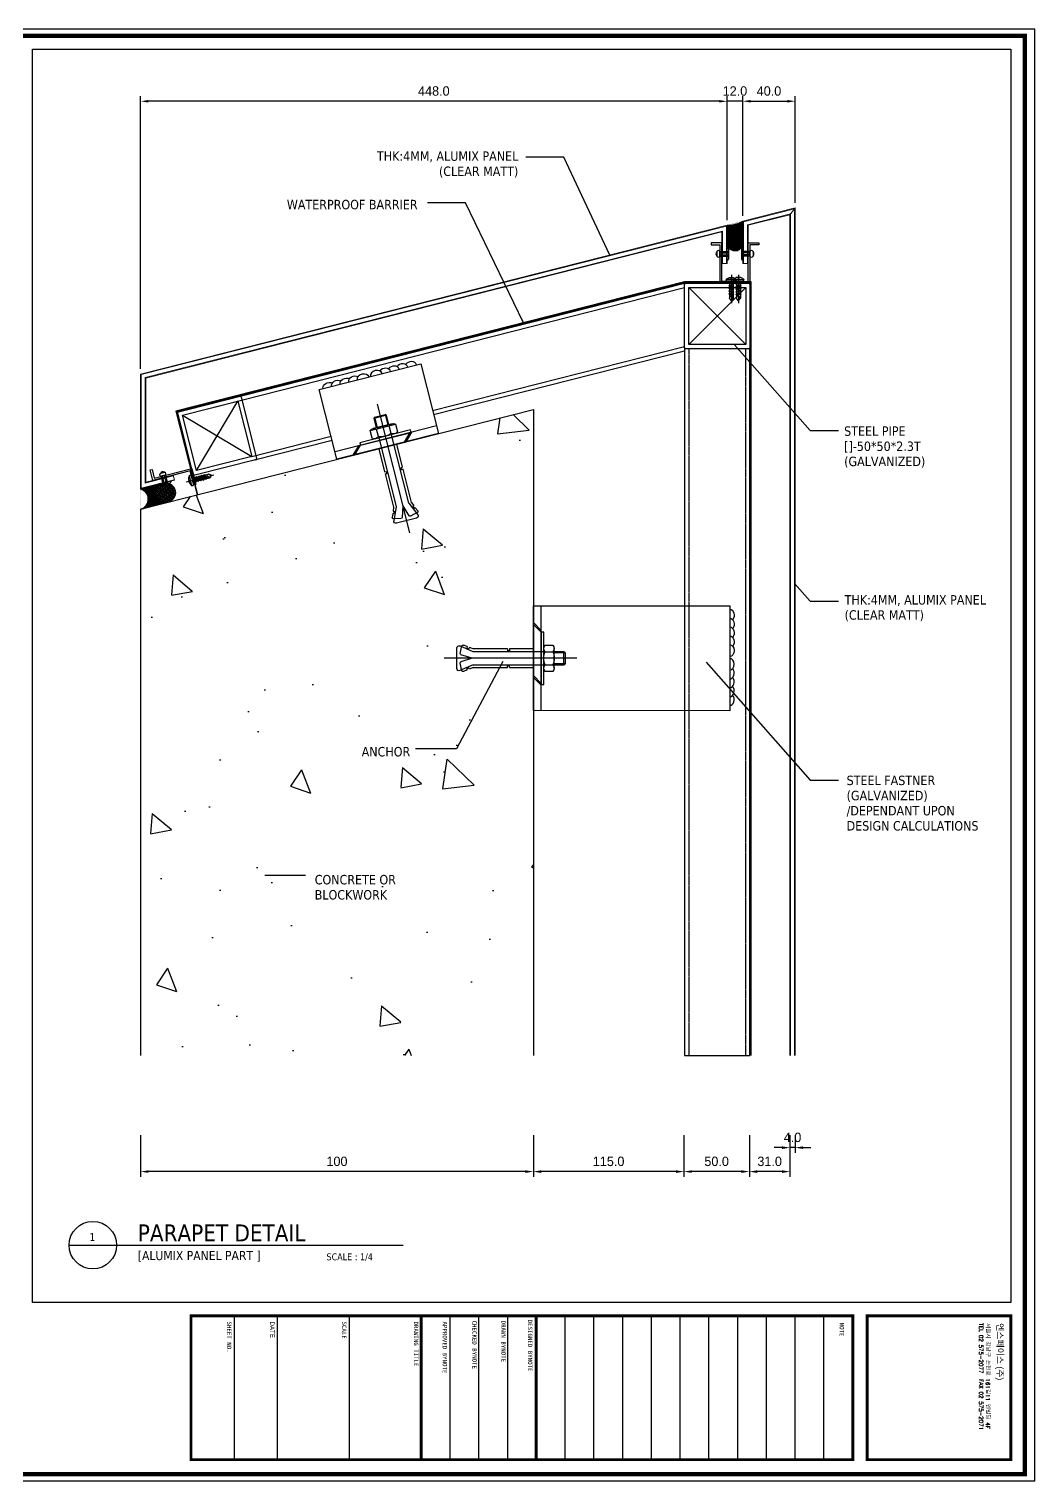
# Model space of a CAD drawing. Header units: millimetres. Extents: x 7297 to 60227, y -7497 to 19324.
# Drawn here: x 15180 to 15949, y 10076 to 11184 of the extents above; entities that cross this region are included whole.
import ezdxf

# ---------------------------------------------------------------- set-up
doc = ezdxf.new("R2010")
doc.units = ezdxf.units.MM
doc.linetypes.add('HIDDEN', pattern=[0.375, 0.25, -0.125])
for name, color, linetype in [('NS_AL_MOLD', 7, 'Continuous'), ('NS_BRACKET_NUTS', 1, 'Continuous'), ('NS_CAULKING', 8, 'Continuous'), ('NS_COL_CYAN', 4, 'Continuous'), ('NS_COL_RED', 1, 'Continuous'), ('NS_COL_WHITE', 7, 'Continuous'), ('NS_CON', 8, 'Continuous'), ('NS_CON_LINE', 2, 'Continuous'), ('NS_DIM', 1, 'Continuous'), ('NS_FORM', 7, 'Continuous'), ('NS_FRAME', 253, 'Continuous'), ('NS_PIPE_FRAME', 2, 'Continuous'), ('NS_RIVET_SCREW', 1, 'Continuous'), ('NS_TEXT', 2, 'Continuous'), ('NS_WATERPROOF', 150, 'Continuous')]:
    doc.layers.add(name, color=color, linetype=linetype)
doc.layers.add('NS_AL_PANEL', color=32, linetype='Continuous', lineweight=9)
doc.styles.add('Expo M', font='Expo M.ttf')
doc.styles.add('HGTXT', font='romans.shx', dxfattribs={"bigfont": 'whgtxt.shx'})
doc.dimstyles.new('DS2', dxfattribs={"dimscale": 2, "dimtxt": 1.8, "dimasz": 1.5, "dimexe": 1, "dimexo": 1, "dimgap": 0.5, "dimtad": 1, "dimtoh": 1, "dimdec": 1, "dimzin": 1, "dimdsep": 46, "dimtxsty": 'Expo M', "dimcen": 2, "dimadec": 1, "dimazin": 0, "dimtfac": 1, "dimtdec": 4, "dimtix": 1, "dimtmove": 1, "dimatfit": 3, "dimfxl": 1, "dimtolj": 1, "dimtzin": 1, "dimarcsym": 0})
doc.dimstyles.new('N-SPACE', dxfattribs={"dimscale": 4, "dimtxt": 1.8, "dimasz": 1.5, "dimexe": 1, "dimexo": 1, "dimgap": 1, "dimtad": 1, "dimtoh": 1, "dimdec": 1, "dimzin": 1, "dimdsep": 46, "dimtxsty": 'Expo M', "dimcen": 2, "dimclrd": 1, "dimclre": 1, "dimclrt": 2, "dimadec": 1, "dimazin": 0, "dimtfac": 1, "dimtdec": 1, "dimtix": 1, "dimtmove": 1, "dimatfit": 3, "dimfxl": 1, "dimtolj": 1, "dimtzin": 1, "dimarcsym": 0})

# ---------------------------------------------------------------- blocks, each defined once
blk = doc.blocks.new('AL-TEMPLATE')
at = {"color": 8}
for p, q in [((2716.82, 1392.97), (2800.02, 1392.97)), ((2716.82, 1376.33), (2800.02, 1376.33)), ((2716.82, 1359.69), (2800.02, 1359.69)), ((2716.82, 1343.05), (2800.02, 1343.05)), ((2716.82, 1326.41), (2800.02, 1326.41)), ((2716.82, 1309.77), (2800.02, 1309.77)), ((2716.82, 1293.13), (2800.02, 1293.13)), ((2716.82, 1276.49), (2800.02, 1276.49)), ((2716.82, 1259.85), (2800.02, 1259.85)), ((2716.82, 1243.21), (2800.02, 1243.21)), ((2716.82, 1209.93), (2800.02, 1209.93)), ((2716.82, 1193.29), (2800.02, 1193.29)), ((2716.82, 1176.65), (2800.02, 1176.65)), ((2716.82, 1118.41), (2800.02, 1118.41)), ((2716.82, 1076.81), (2800.02, 1076.81)), ((2716.82, 1051.85), (2800.02, 1051.85))]:
    blk.add_line(p, q, dxfattribs=at)
at = {"color": 7, "ltscale": 2}
blk.add_lwpolyline([(1972.34, 1515.25), (1972.34, 921.25), (2812.34, 921.25), (2812.34, 1515.25)], close=True, dxfattribs=at)
at = {"color": 8}
for points, const_width in [([(1976.34, 1509.45), (2808.34, 1509.45), (2808.34, 927.05), (1976.34, 927.05)], 2.5), ([(2716.82, 1501.32), (2800.02, 1501.32), (2800.02, 1418.12), (2716.82, 1418.12)], 1.66), ([(2716.82, 1409.8), (2800.02, 1409.8), (2800.02, 1026.89), (2716.82, 1026.89)], 1.66)]:
    blk.add_lwpolyline(points, close=True, dxfattribs=dict(at, const_width=const_width))
at = {"color": 9}
blk.add_lwpolyline([(1984.07, 1501.32), (2709.08, 1501.32), (2709.08, 935.18), (1984.07, 935.18)], close=True, dxfattribs=at)
at = {"color": 8, "const_width": 1.66}
for points in [[(2716.82, 1226.57), (2800.02, 1226.57)], [(2716.82, 1160.01), (2800.02, 1160.01)]]:
    blk.add_lwpolyline(points, dxfattribs=at)
at = {"color": 146, "true_color": 0x105689, "insert": (2721.06, 1496.93), "char_height": 3.6698, "attachment_point": 1, "style": 'HGTXT'}
blk.add_mtext('{\\fExpo M|b0|i0|c129|p18;엔스페이스 (주)}', dxfattribs=at)
at = {"insert": (2720.94, 1489.17), "char_height": 2.3487, "attachment_point": 1, "style": 'HGTXT'}
blk.add_mtext('서울시 강남구 논현로 161길11 엔빌딩 4F\\PTEL 02 575-2077  FAX 02 575-2071', dxfattribs=at)
at = {"color": 8, "attachment_point": 1}
for s, insert, char_height, width in [('NOTE', (2720.76, 1404.73), 2.556, 438.9676), ('DESIGNED BYNOTE', (2719.01, 1224.39), 2.5559, 438.9676), ('DRAWN BYNOTE', (2719.56, 1209.04), 2.5559, 438.9676), ('CHECKED BYNOTE', (2719.56, 1192.25), 2.5559, 438.9676), ('APPROVED BYNOTE', (2720.1, 1175.04), 2.5559, 438.9676), ('DRAWING TITLE', (2720.1, 1158.4), 2.5559, 438.9675), ('SCALE', (2720.1, 1116.8), 2.556, 438.9675), ('{\\fﾱﾼﾸﾲ|b0|i0|c129|p49;DATE}', (2720.1, 1075.2), 2.5559, 438.9675), ('SHEET NO.', (2720.1, 1050.24), 2.556, 438.9675)]:
    blk.add_mtext(s, dxfattribs=dict(at, insert=insert, char_height=char_height, width=width))
blk = doc.blocks.new('피스')
for p, q in [((-4, 1.5), (-4, 1)), ((-4, 1.5), (4, 1.5)), ((-3, 0), (3, 0)), ((-0.5, 3), (-0.4, 2.3)), ((-0.4, 2.3), (0.4, 2.3)), ((0, 5), (0, -16.8)), ((0.5, 3), (0.4, 2.3)), ((4, 1.5), (4, 1)), ((2, -1.5), (-2, -2)), ((-1.5, -1.5), (-2, -2)), ((-2, -2), (-1.5, -2.5)), ((-1.5, -3.5), (-2, -4)), ((2, -3.5), (-2, -4)), ((-2, -4), (-1.5, -4.5)), ((-1.5, -5.5), (-2, -6)), ((2, -5.5), (-2, -6)), ((-2, -6), (-1.5, -6.5)), ((-1.5, -7.5), (-2, -8)), ((2, -7.5), (-2, -8)), ((-2, -8), (-1.5, -8.5)), ((-1.5, -9.5), (-2, -10)), ((2, -9.5), (-2, -10)), ((-2, -10), (-1.5, -10.5)), ((-1.5, -0.5), (-1.5, -1.5)), ((1.5, -1), (-1.5, -1.5)), ((1.5, -2), (-1.5, -2.5)), ((-1.5, -2.5), (-1.5, -3.5)), ((1.5, -3), (-1.5, -3.5)), ((1.5, -4), (-1.5, -4.5)), ((-1.5, -4.5), (-1.5, -5.5)), ((1.5, -5), (-1.5, -5.5)), ((1.5, -6), (-1.5, -6.5)), ((-1.5, -6.5), (-1.5, -7.5)), ((1.5, -7), (-1.5, -7.5)), ((1.5, -8), (-1.5, -8.5)), ((-1.5, -8.5), (-1.5, -9.5)), ((1.5, -9), (-1.5, -9.5)), ((1.5, -10), (-1.5, -10.5)), ((-1.5, -10.5), (-1.5, -13.5)), ((1.5, -0.5), (1.5, -1)), ((1.5, -1), (2, -1.5)), ((2, -1.5), (1.5, -2)), ((1.5, -2), (1.5, -3)), ((1.5, -3), (2, -3.5)), ((2, -3.5), (1.5, -4)), ((1.5, -4), (1.5, -5)), ((1.5, -5), (2, -5.5)), ((2, -5.5), (1.5, -6)), ((1.5, -6), (1.5, -7)), ((1.5, -7), (2, -7.5)), ((2, -7.5), (1.5, -8)), ((1.5, -8), (1.5, -9)), ((1.5, -9), (2, -9.5)), ((2, -9.5), (1.5, -10)), ((1.5, -10), (1.5, -13)), ((0, -15), (-1.5, -13.5)), ((-1.3, -13.5), (-1.3, -12)), ((0, -15), (-1.3, -13.5)), ((0, -15), (1.5, -13)), ((1.5, -13), (0.6, -11.5))]:
    blk.add_line(p, q)
for centre, radius, start, end in [((0, -3.1), 6.08, 94.7146, 131.1121), ((-3, 1), 1, 180, 270), ((-2, -0.5), 0.5, 0, 90), ((0, -3.1), 6.08, 48.8879, 85.2854), ((2, -0.5), 0.5, 90, 180), ((3, 1), 1, 270, 0), ((-0.3, -12), 1, 30.0863, 180)]:
    blk.add_arc(centre, radius, start, end)
blk = doc.blocks.new('N-SCREW')
blk.add_blockref('피스', (17.3, -1))
blk = doc.blocks.new('*U98')
for p, q in [((1, 50), (0, 50)), ((0, 49), (0, 50)), ((0, 49), (0, 1)), ((49, 50), (1, 50)), ((3.2, 3.2), (46.8, 46.8)), ((46.8, 3.2), (3.2, 46.8)), ((49, 50), (50, 50)), ((50, 49), (50, 50)), ((50, 1), (50, 49)), ((0, 1), (0, 0)), ((1, 0), (0, 0)), ((50, 1), (50, 0)), ((1, 0), (49, 0)), ((49, 0), (50, 0))]:
    blk.add_line(p, q)
blk.add_lwpolyline([(3.2, 46.8), (3.2, 3.2), (46.8, 3.2), (46.8, 46.8)], close=True)
for centre, start, end in [((1, 49), 90, 180), ((49, 49), 0, 90), ((1, 1), 180, 270), ((49, 1), 270, 0)]:
    blk.add_arc(centre, 1, start, end)
blk = doc.blocks.new('*U230')
blk.add_lwpolyline([(0, 0), (50, 0), (50, 539.8), (0, 539.8)], close=True)
at = {"linetype": 'HIDDEN'}
blk.add_lwpolyline([(3.2, 0), (46.8, 0), (46.8, 539.8), (3.2, 539.8)], close=True, dxfattribs=at)
blk = doc.blocks.new('set anchor')
for p, q in [((0, -27.2), (0, 74.1)), ((-8.9, 56.5), (-10.1, 59.4)), ((-3.7, 61.8), (-9.5, 60.5)), ((-5, 52), (-9.4, 62.2)), ((-8.9, 56.5), (-8, 56.8)), ((-7.3, 55.2), (-8, 56.8)), ((7.9, 64.5), (-7.9, 64.5)), ((0, 52.8), (-2.7, 61.3)), ((0, 52.8), (2.7, 61.3)), ((9.5, 60.5), (3.7, 61.8)), ((5, 52), (9.4, 62.2)), ((7.3, 55.2), (8, 56.8)), ((8.9, 56.5), (8, 56.8)), ((8.9, 56.5), (10.1, 59.4)), ((-8.2, 54.8), (-7.3, 55.2)), ((-7.1, 52), (-8.2, 54.8)), ((-7.1, 25.8), (-7.1, 52)), ((-5, -2), (-5, 52)), ((5, 52), (5, -2)), ((7.1, 52), (8.2, 54.8)), ((7.1, 52), (7.1, 25.8)), ((8.2, 54.8), (7.3, 55.2)), ((-7.1, 25.8), (-5.8, 25.8)), ((-7.1, 6), (-7.1, 24.2)), ((-7.1, 24.2), (-5.8, 24.2)), ((-5.8, 24.2), (-5.8, 25.8)), ((7.1, 25.8), (5.8, 25.8)), ((5.8, 24.2), (5.8, 25.8)), ((7.1, 24.2), (5.8, 24.2)), ((7.1, 24.2), (7.1, 6)), ((-20, 0), (20, 0)), ((-20, -2), (-20, 0)), ((20, 0), (20, -2)), ((20, -2), (-20, -2)), ((7.5, -2), (-7.5, -2)), ((7.5, -2), (-7.5, -2)), ((7.5, -10), (-7.5, -10)), ((-5, -3), (-5, -9)), ((-5, -17.4), (-5, -10)), ((-4.2, -18.2), (-4.2, -10)), ((4.2, -18.2), (4.2, -10)), ((5, -3), (5, -9)), ((5, -10), (5, -17.4)), ((5, -17.4), (-5, -17.4)), ((-4.2, -18.2), (-5, -17.4)), ((-4.2, -18.2), (4.2, -18.2)), ((5, -17.4), (4.2, -18.2))]:
    blk.add_line(p, q)
blk.add_lwpolyline([(5, -3, 0.202073), (-5, -3, 0.404145), (-10, -3), (-10, -9, 0.404145), (-5, -9, 0.202073), (5, -9, 0.404145), (10, -9), (10, -3, 0.404145)], format="xyb", close=True)
for centre, radius, start, end in [((-9.3, 59.7), 0.833, 102.5288, 201.8014), ((-7.9, 62.8), 1.67, 90, 203.4287), ((-3.5, 61), 0.833, 17.6501, 102.5288), ((3.5, 61), 0.833, 77.4712, 162.3499), ((7.9, 62.8), 1.67, 336.5713, 90), ((9.3, 59.7), 0.833, 338.1986, 77.4712)]:
    blk.add_arc(centre, radius, start, end)
blk = doc.blocks.new('*D318')
at = {"layer": 'NS_DIM', "color": 1, "lineweight": -2, "transparency": 16777216}
for p, q in [((15265.5, 10339.8), (15265.5, 10307.9)), ((15565.5, 10339.8), (15565.5, 10307.9)), ((15559.5, 10311.9), (15271.5, 10311.9))]:
    blk.add_line(p, q, dxfattribs=at)
at = {"layer": 'NS_DIM', "color": 1, "transparency": 16777216}
for points in [[(15271.5, 10312.9), (15271.5, 10310.9), (15265.5, 10311.9)], [(15559.5, 10312.9), (15559.5, 10310.9), (15565.5, 10311.9)]]:
    blk.add_solid(points, dxfattribs=at)
at = {"layer": 'NS_DIM', "color": 2, "transparency": 16777216, "insert": (15415.5, 10319.7), "char_height": 7.2, "attachment_point": 5, "style": 'Expo M'}
blk.add_mtext('\\A1;100', dxfattribs=at)
blk = doc.blocks.new('*D317')
at = {"layer": 'NS_DIM', "color": 1, "lineweight": -2, "transparency": 16777216}
for p, q in [((15680.5, 10339.8), (15680.5, 10307.9)), ((15730.5, 10339.8), (15730.5, 10307.9)), ((15724.5, 10311.9), (15686.5, 10311.9))]:
    blk.add_line(p, q, dxfattribs=at)
at = {"layer": 'NS_DIM', "color": 1, "transparency": 16777216}
for points in [[(15686.5, 10312.9), (15686.5, 10310.9), (15680.5, 10311.9)], [(15724.5, 10312.9), (15724.5, 10310.9), (15730.5, 10311.9)]]:
    blk.add_solid(points, dxfattribs=at)
at = {"layer": 'NS_DIM', "color": 2, "transparency": 16777216, "insert": (15705.5, 10319.7), "char_height": 7.2, "attachment_point": 5, "style": 'Expo M'}
blk.add_mtext('\\A1;50.0', dxfattribs=at)
blk = doc.blocks.new('*D316')
at = {"layer": 'NS_DIM', "color": 1, "lineweight": -2, "transparency": 16777216}
for p, q in [((15730.5, 10339.8), (15730.5, 10307.9)), ((15761.5, 10339.8), (15761.5, 10307.9)), ((15755.5, 10311.9), (15736.5, 10311.9))]:
    blk.add_line(p, q, dxfattribs=at)
at = {"layer": 'NS_DIM', "color": 1, "transparency": 16777216}
for points in [[(15736.5, 10312.9), (15736.5, 10310.9), (15730.5, 10311.9)], [(15755.5, 10312.9), (15755.5, 10310.9), (15761.5, 10311.9)]]:
    blk.add_solid(points, dxfattribs=at)
at = {"layer": 'NS_DIM', "color": 2, "transparency": 16777216, "insert": (15746, 10319.7), "char_height": 7.2, "attachment_point": 5, "style": 'Expo M'}
blk.add_mtext('\\A1;31.0', dxfattribs=at)
blk = doc.blocks.new('*D315')
at = {"layer": 'NS_DIM', "color": 1, "lineweight": -2, "transparency": 16777216}
for p, q in [((15761.5, 10339.8), (15761.5, 10326.2)), ((15765.5, 10339.8), (15765.5, 10326.2)), ((15755.5, 10330.2), (15749.5, 10330.2)), ((15765.5, 10330.2), (15761.5, 10330.2)), ((15771.5, 10330.2), (15777.5, 10330.2))]:
    blk.add_line(p, q, dxfattribs=at)
at = {"layer": 'NS_DIM', "color": 1, "transparency": 16777216}
for points in [[(15755.5, 10331.2), (15755.5, 10329.2), (15761.5, 10330.2)], [(15771.5, 10331.2), (15771.5, 10329.2), (15765.5, 10330.2)]]:
    blk.add_solid(points, dxfattribs=at)
at = {"layer": 'NS_DIM', "color": 2, "transparency": 16777216, "insert": (15763.5, 10338), "char_height": 7.2, "attachment_point": 5, "style": 'Expo M'}
blk.add_mtext('\\A1;4.0', dxfattribs=at)
blk = doc.blocks.new('*D314')
at = {"layer": 'NS_DIM', "color": 1, "lineweight": -2, "transparency": 16777216}
for p, q in [((15565.5, 10339.8), (15565.5, 10307.9)), ((15680.5, 10339.8), (15680.5, 10307.9)), ((15674.5, 10311.9), (15571.5, 10311.9))]:
    blk.add_line(p, q, dxfattribs=at)
at = {"layer": 'NS_DIM', "color": 1, "transparency": 16777216}
for points in [[(15571.5, 10312.9), (15571.5, 10310.9), (15565.5, 10311.9)], [(15674.5, 10312.9), (15674.5, 10310.9), (15680.5, 10311.9)]]:
    blk.add_solid(points, dxfattribs=at)
at = {"layer": 'NS_DIM', "color": 2, "transparency": 16777216, "insert": (15623, 10319.7), "char_height": 7.2, "attachment_point": 5, "style": 'Expo M'}
blk.add_mtext('\\A1;115.0', dxfattribs=at)
blk = doc.blocks.new('*D313')
at = {"layer": 'NS_DIM', "color": 1, "lineweight": -2, "transparency": 16777216}
for p, q in [((15725.5, 11041.7), (15725.5, 11133.3)), ((15765.5, 11051.8), (15765.5, 11133.3)), ((15731.5, 11129.3), (15759.5, 11129.3))]:
    blk.add_line(p, q, dxfattribs=at)
at = {"layer": 'NS_DIM', "color": 1, "transparency": 16777216}
for points in [[(15731.5, 11130.3), (15731.5, 11128.3), (15725.5, 11129.3)], [(15759.5, 11130.3), (15759.5, 11128.3), (15765.5, 11129.3)]]:
    blk.add_solid(points, dxfattribs=at)
at = {"layer": 'NS_DIM', "color": 2, "transparency": 16777216, "insert": (15745.5, 11137.1), "char_height": 7.2, "attachment_point": 5, "style": 'Expo M'}
blk.add_mtext('\\A1;40.0', dxfattribs=at)
blk = doc.blocks.new('*D312')
at = {"layer": 'NS_DIM', "color": 1, "lineweight": -2, "transparency": 16777216}
for p, q in [((15713.5, 11038.6), (15713.5, 11133.3)), ((15725.5, 11041.7), (15725.5, 11133.3)), ((15707.5, 11129.3), (15701.5, 11129.3)), ((15725.5, 11129.3), (15713.5, 11129.3)), ((15731.5, 11129.3), (15737.5, 11129.3))]:
    blk.add_line(p, q, dxfattribs=at)
at = {"layer": 'NS_DIM', "color": 1, "transparency": 16777216}
for points in [[(15707.5, 11130.3), (15707.5, 11128.3), (15713.5, 11129.3)], [(15731.5, 11130.3), (15731.5, 11128.3), (15725.5, 11129.3)]]:
    blk.add_solid(points, dxfattribs=at)
at = {"layer": 'NS_DIM', "color": 2, "transparency": 16777216, "insert": (15719.5, 11137.1), "char_height": 7.2, "attachment_point": 5, "style": 'Expo M'}
blk.add_mtext('\\A1;12.0', dxfattribs=at)
blk = doc.blocks.new('*D311')
at = {"layer": 'NS_DIM', "color": 1, "lineweight": -2, "transparency": 16777216}
for p, q in [((15265.5, 10925), (15265.5, 11133.3)), ((15713.5, 11038.6), (15713.5, 11133.3)), ((15707.5, 11129.3), (15271.5, 11129.3))]:
    blk.add_line(p, q, dxfattribs=at)
at = {"layer": 'NS_DIM', "color": 1, "transparency": 16777216}
for points in [[(15271.5, 11130.3), (15271.5, 11128.3), (15265.5, 11129.3)], [(15707.5, 11130.3), (15707.5, 11128.3), (15713.5, 11129.3)]]:
    blk.add_solid(points, dxfattribs=at)
at = {"layer": 'NS_DIM', "color": 2, "transparency": 16777216, "insert": (15489.5, 11137.1), "char_height": 7.2, "attachment_point": 5, "style": 'Expo M'}
blk.add_mtext('\\A1;448.0', dxfattribs=at)

msp = doc.modelspace()

# ---------------------------------------------------------------- hatches: boundary and pattern name
at = {"layer": 'NS_CAULKING'}
h = msp.add_hatch(dxfattribs=at)
h.set_pattern_fill('ANSI37', color=256, scale=0.179999, angle=89.99997, style=0)
h.set_pattern_definition([(134.99996807, (-1078999.3227, 676790.0946), (-0.4041105276, -0.40411007716), []), (224.99996807, (-1078999.3227, 676790.0946), (0.40411007716, -0.4041105276), [])])
edge = h.paths.add_edge_path()
edge.add_arc((15719.5, 11021.05), 6, -0.00003, 180.0483, ccw=False)
edge.add_line((15725.5, 11021.05), (15725.5, 11037.68))
edge.add_arc((15714.1, 11057.44), 22.81, 268.49014, 299.98442, ccw=False)
edge.add_line((15713.5, 11034.64), (15713.5, 11024.47))
edge.add_line((15713.5, 11024.47), (15713.5, 11021.04))
h = msp.add_hatch(dxfattribs=at)
h.set_pattern_fill('HONEY', color=256, scale=0.179999, angle=-0.00003, style=0)
h.set_pattern_definition([(359.99996807, (742107.9936, 1105735.87293), (0.8572476813, 0.49493154039), [0.5714982703, -1.1429965406]), (119.99996807, (742107.9936, 1105735.87293), (-0.85724712776, 0.49493249915), [0.5714982703, -1.1429965406]), (59.99996807, (742107.9936, 1105735.87293), (5.5354e-07, 0.98986403954), [-1.1429965406, 0.5714982703])])
edge = h.paths.add_edge_path()
edge.add_arc((15719.5, 11021.05), 6, -180.00003, 179.99997)
h = msp.add_hatch(dxfattribs=at)
h.set_pattern_fill('ANSI37', color=256, scale=0.224999, angle=194.23728, style=0)
h.set_pattern_definition([(239.237280463, (-454823.4517, -1520210.8004), (0.61385531116, -0.3653900662), []), (329.237280463, (-454823.4517, -1520210.8004), (0.3653900662, 0.61385531116), [])])
edge = h.paths.add_edge_path()
edge.add_line((15282.27, 10822.05), (15286.43, 10823.11))
edge.add_arc((15284.57, 10830.38), 7.5, 104.23728, 284.28561, ccw=False)
edge.add_line((15282.73, 10837.65), (15265.5, 10833.27))
edge.add_arc((15263.32, 10825.53), 8.04, -74.27329, 74.27329, ccw=False)
edge.add_line((15265.5, 10817.8), (15282.27, 10822.05))
h = msp.add_hatch(dxfattribs=at)
h.set_pattern_fill('HONEY', color=256, scale=0.224999, angle=104.23728, style=0)
h.set_pattern_definition([(104.237280463, (-1534387.58966, 554386.5399), (-0.86320006366, 0.8864933036), [0.7143726223, -1.4287452446]), (224.237280463, (-1534387.58966, 554386.5399), (-0.33612568936, -1.19079983547), [0.7143726223, -1.4287452446]), (164.237280463, (-1534387.58966, 554386.5399), (-1.19932575302, -0.30430653188), [-1.4287452446, 0.7143726223])])
edge = h.paths.add_edge_path()
edge.add_arc((15284.57, 10830.38), 7.5, -75.76272, 284.23728)
at = {"layer": 'NS_CON'}
h = msp.add_hatch(dxfattribs=at)
h.set_pattern_fill('AR-CONC', color=256, angle=-90)
h.set_pattern_definition([(320, (25149.78, -106432.17), (-15.93909, -182.18467), [19.05, -209.55]), (265, (25149.78, -106432.17), (191.05685, 35.24342), [15.24, -167.64058]), (10.45144, (25148.46, -106447.35), (175.11775, -146.94125), [16.19, -178.09024]), (316.1842, (25200.58, -106432.17), (-42.04233, -271.07904), [28.575, -314.325]), (6.63556, (25197.08, -106454.76), (247.4261, -237.40413), [24.285, -267.1356]), (261.18415, (25200.58, -106432.17), (247.4261, -237.40413), [22.85997, -251.4597]), (291, (25187.88, -106457.57), (-102.2652, -151.6144), [19.05, -209.55]), (236, (25187.88, -106457.57), (184.18797, -61.80203), [15.24, -167.64]), (341.45144, (25179.36, -106470.2), (81.92277, -213.41642), [16.19, -178.08994]), (307.5, (25149.785, -106432.17), (84.55504, -3.088603), [0, -165.608, 0, -170.18, 0, -168.275]), (277.5, (25149.785, -106432.17), (100.180575, -66.81966), [0, -97.028, 0, -161.798, 0, -64.135]), (237.5, (25149.785, -106375.53), (-5.728744, -135.590595), [0, -63.5, 0, -198.12, 0, -262.89]), (227.5, (25149.78, -106350.13), (25.42649, -148.12918), [0, -82.55, 0, -131.572, 0, -186.69])])
h.paths.add_polyline_path([(15565.5, 10400.47), (15565.5, 10893.92), (15265.5, 10817.8), (15265.5, 10400.47)])

# ---------------------------------------------------------------- linework, layer by layer
at = {"layer": 'NS_AL_MOLD'}
for points in [[(15717.71, 10991.53), (15717.58, 10991.78), (15717.45, 10991.53), (15717.32, 10991.78), (15717.19, 10991.53), (15717.07, 10991.78), (15716.94, 10991.53), (15716.81, 10991.78), (15716.68, 10991.53), (15716.55, 10991.78), (15716.43, 10991.53), (15716.3, 10991.78), (15716.17, 10991.53), (15716.04, 10991.78), (15715.91, 10991.53), (15715.79, 10991.78), (15709.5, 10991.78), (15709.5, 11021.28), (15701.25, 11021.28), (15701.25, 11019.78), (15708, 11019.78), (15708, 10990.28), (15720.5, 10990.28), (15720.5, 10991.78), (15719.63, 10991.78), (15719.5, 10991.53), (15719.37, 10991.78), (15719.24, 10991.53), (15719.11, 10991.78), (15718.99, 10991.53), (15718.86, 10991.78), (15718.73, 10991.53), (15718.6, 10991.78), (15718.47, 10991.53), (15718.35, 10991.78), (15718.22, 10991.53), (15718.09, 10991.78), (15717.96, 10991.53), (15717.83, 10991.78)], [(15721.29, 10991.53), (15721.42, 10991.78), (15721.55, 10991.53), (15721.67, 10991.78), (15721.8, 10991.53), (15721.93, 10991.78), (15722.06, 10991.53), (15722.19, 10991.78), (15722.31, 10991.53), (15722.44, 10991.78), (15722.57, 10991.53), (15722.7, 10991.78), (15722.83, 10991.53), (15722.95, 10991.78), (15723.08, 10991.53), (15723.21, 10991.78), (15729.5, 10991.78), (15729.5, 11021.28), (15737.75, 11021.28), (15737.75, 11019.78), (15731, 11019.78), (15731, 10990.28), (15718.5, 10990.28), (15718.5, 10991.78), (15719.37, 10991.78), (15719.5, 10991.53), (15719.63, 10991.78), (15719.75, 10991.53), (15719.88, 10991.78), (15720.01, 10991.53), (15720.14, 10991.78), (15720.27, 10991.53), (15720.39, 10991.78), (15720.52, 10991.53), (15720.65, 10991.78), (15720.78, 10991.53), (15720.91, 10991.78), (15721.03, 10991.53), (15721.16, 10991.78)]]:
    msp.add_lwpolyline(points, close=True, dxfattribs=at)
at = {"layer": 'NS_AL_PANEL'}
for p, q in [((15725.5, 11037.68), (15765.5, 11047.83)), ((15726, 11037.29), (15765, 11047.19)), ((15761.5, 11042.69), (15765, 11047.19)), ((15765, 11047.19), (15765, 10400.47)), ((15765.5, 11047.83), (15765.5, 10400.47)), ((15265.5, 10920.97), (15713.5, 11034.64)), ((15266, 10920.58), (15713, 11033.99)), ((15713, 11005.28), (15713, 11033.99)), ((15713.5, 11005.28), (15713.5, 11034.64)), ((15725.5, 11005.28), (15725.5, 11037.68)), ((15726, 11005.28), (15726, 11037.29)), ((15729, 11034.96), (15762, 11043.33)), ((15729, 11005.28), (15729, 11034.96)), ((15729.5, 11034.57), (15761.5, 11042.69)), ((15729.5, 11005.28), (15729.5, 11034.57)), ((15761.5, 11042.69), (15761.5, 10400.47)), ((15762, 11043.33), (15762, 10400.47)), ((15269, 10918.24), (15710, 11030.14)), ((15269.5, 10917.85), (15709.5, 11029.5)), ((15709.5, 11029.5), (15709.5, 11005.28)), ((15710, 11030.14), (15710, 11005.28)), ((15713.5, 11005.28), (15709.5, 11005.28)), ((15725.5, 11005.28), (15729.5, 11005.28)), ((15265.5, 10833.27), (15265.5, 10920.97)), ((15266, 10833.92), (15266, 10920.58)), ((15269, 10837.77), (15269, 10918.24)), ((15269.5, 10838.41), (15269.5, 10917.85)), ((15291.33, 10839.83), (15265.5, 10833.27)), ((15266, 10833.92), (15291.21, 10840.31)), ((15269, 10837.77), (15290.47, 10843.22)), ((15269.5, 10838.41), (15290.34, 10843.7)), ((15291.33, 10839.83), (15290.34, 10843.7))]:
    msp.add_line(p, q, dxfattribs=at)
at = {"layer": 'NS_BRACKET_NUTS'}
for p, q in [((15491.56, 10881.36), (15414.02, 10861.67)), ((15571.5, 10663.92), (15571.5, 10743.92))]:
    msp.add_line(p, q, dxfattribs=at)
for points in [[(15415.5, 10855.86), (15401.97, 10909.17), (15479.51, 10928.85), (15493.04, 10875.54)], [(15565.5, 10743.92), (15715.5, 10743.91), (15715.5, 10663.91), (15565.5, 10663.92)]]:
    msp.add_lwpolyline(points, close=True, dxfattribs=at)
at = {"layer": 'NS_COL_CYAN'}
msp.add_lwpolyline([(15305.69, 10839.13), (15305.42, 10839.19), (15305.63, 10839.38), (15305.35, 10839.44), (15305.57, 10839.63), (15305.29, 10839.69), (15305.5, 10839.87), (15305.23, 10839.94), (15305.44, 10840.12), (15305.17, 10840.18), (15305.38, 10840.37), (15305.1, 10840.43), (15305.31, 10840.62), (15305.04, 10840.68), (15305.25, 10840.87), (15304.98, 10840.93), (15303.43, 10847.02), (15274.84, 10839.77), (15272.81, 10847.77), (15274.26, 10848.13), (15275.92, 10841.59), (15304.52, 10848.85), (15307.59, 10836.73), (15306.14, 10836.36), (15305.92, 10837.21), (15306.13, 10837.39), (15305.86, 10837.46), (15306.07, 10837.64), (15305.8, 10837.7), (15306.01, 10837.89), (15305.73, 10837.95), (15305.94, 10838.14), (15305.67, 10838.2), (15305.88, 10838.39), (15305.61, 10838.45), (15305.82, 10838.63), (15305.54, 10838.7), (15305.75, 10838.88), (15305.48, 10838.94)], close=True, dxfattribs=at)
at = {"layer": 'NS_COL_RED'}
for p, q in [((15427.79, 10858.98), (15432.13, 10866.27)), ((15429.16, 10859.33), (15433.5, 10866.62)), ((15467.1, 10868.96), (15471.43, 10876.25)), ((15468.47, 10869.3), (15472.81, 10876.6)), ((15565.5, 10731.23), (15571.5, 10725.23)), ((15565.5, 10729.82), (15571.5, 10723.82)), ((15565.5, 10690.68), (15571.5, 10684.68)), ((15565.5, 10689.27), (15571.5, 10683.27))]:
    msp.add_line(p, q, dxfattribs=at)
for centre, radius in [((15719.5, 11021.05, 0), 6), ((15284.57, 10830.38, 0), 7.5)]:
    msp.add_circle(centre, radius, dxfattribs=at)
for centre, radius, start, end in [((15714.1, 11057.44), 22.81, 268.49014, 299.98442), ((15263.32, 10825.53), 8.04, 285.72671, 74.27329)]:
    msp.add_arc(centre, radius, start, end, dxfattribs=at)
for centre, major_axis, end_param in [((15445.54, 10920.23), (-4.38, -1.11), 6.2831853), ((15452.11, 10921.9), (-4.38, -1.11), 5.5604511), ((15458.67, 10923.56), (-4.38, -1.11), 5.5604511), ((15465.24, 10925.23), (-4.38, -1.11), 5.5604511), ((15471.8, 10926.9), (-4.38, -1.11), 5.5604511), ((15715.5, 10699.4), (0, 4.52), 6.2831853), ((15715.5, 10692.62), (0, 4.52), 5.5604511), ((15715.5, 10685.85), (0, 4.52), 5.5604511), ((15715.5, 10679.08), (0, 4.52), 5.5604511), ((15715.5, 10672.3), (0, 4.52), 5.5604511)]:
    msp.add_ellipse(centre, major_axis=major_axis, ratio=0.7728374, start_param=3.1415927, end_param=end_param, dxfattribs=at)
at = {"layer": 'NS_COL_RED', "extrusion": (0, 0, -1)}
for centre, major_axis, start_param, end_param in [((15409.24, 10911.01), (-4.38, -1.11), 0, 2.4188584), ((15415.8, 10912.68), (-4.38, -1.11), 0, 2.4188584), ((15422.37, 10914.35), (-4.38, -1.11), 0, 2.4188584), ((15428.93, 10916.01), (-4.38, -1.11), 0, 2.4188584), ((15435.5, 10917.68), (4.38, 1.11), 3.1415927, 6.2831853), ((15715.5, 10736.85), (0, 4.52), 0, 2.4188584), ((15715.5, 10730.08), (0, 4.52), 0, 2.4188584), ((15715.5, 10723.31), (0, 4.52), 0, 2.4188584), ((15715.5, 10716.53), (0, 4.52), 0, 2.4188584), ((15715.5, 10709.76), (0, -4.52), 3.1415927, 6.2831853)]:
    msp.add_ellipse(centre, major_axis=major_axis, ratio=0.7728374, start_param=start_param, end_param=end_param, dxfattribs=at)
at = {"layer": 'NS_COL_WHITE'}
msp.add_line((15210.88, 10255.72), (15466.02, 10255.72), dxfattribs=at)
msp.add_circle((15229.02, 10255.72), 18.14, dxfattribs=at)
at = {"layer": 'NS_CON_LINE'}
for p, q in [((15265.5, 10817.8), (15565.5, 10893.92)), ((15565.5, 10893.92), (15565.5, 10400.47)), ((15265.5, 10817.8), (15265.5, 10400.47))]:
    msp.add_line(p, q, dxfattribs=at)
at = {"layer": 'NS_FRAME'}
for p, q in [((15300.5, 10893.74), (15681, 10990.28)), ((15313.51, 10893.74), (15681, 10986.98)), ((15488.56, 10893.17), (15681, 10942)), ((15489.35, 10890.07), (15681, 10938.7)), ((15440.89, 10877.78), (15460.27, 10882.69)), ((15350.5, 10858.14), (15411.02, 10873.5)), ((15350.5, 10854.84), (15411.81, 10870.4))]:
    msp.add_line(p, q, dxfattribs=at)
at = {"layer": 'NS_RIVET_SCREW'}
for p, q in [((15705.68, 11014.53, 0), (15705.68, 11011.03, 0)), ((15708, 11014.53), (15714.55, 11014.53)), ((15708, 11013.53), (15714.55, 11013.53)), ((15708, 11012.03), (15714.55, 11012.03)), ((15708, 11011.03), (15714.55, 11011.03)), ((15714.55, 11016.63), (15714.55, 11008.93)), ((15724.45, 11016.63), (15724.45, 11008.93)), ((15731, 11014.53), (15724.45, 11014.53)), ((15731, 11013.53), (15724.45, 11013.53)), ((15731, 11012.03), (15724.45, 11012.03)), ((15731, 11011.03), (15724.45, 11011.03)), ((15733.31, 11014.53, 0), (15733.31, 11011.03, 0)), ((15280.44, 10845.13, 0), (15283.83, 10845.99, 0)), ((15280.59, 10836.02), (15288.05, 10837.91)), ((15281.01, 10842.88), (15282.62, 10836.53)), ((15281.98, 10843.13), (15283.59, 10836.78)), ((15283.43, 10843.5), (15285.04, 10837.15)), ((15284.4, 10843.74), (15286.01, 10837.39))]:
    msp.add_line(p, q, dxfattribs=at)
at = {"layer": 'NS_RIVET_SCREW', "ltscale": 3}
for p, q in [((15708, 11011.03), (15708, 11014.53)), ((15713.5, 11007.88), (15713.5, 11017.68)), ((15725.5, 11007.88), (15725.5, 11017.68)), ((15731, 11011.03), (15731, 11014.53)), ((15288.81, 10839.19), (15279.31, 10836.78)), ((15284.4, 10843.74), (15281.01, 10842.88))]:
    msp.add_line(p, q, dxfattribs=at)
at = {"layer": 'NS_RIVET_SCREW'}
for centre, radius, start, end in [((15707.18, 11012.78, 0), 2.2, 133.00287, 226.99713), ((15706.84, 11013.93), 1.3, 27.34705, 152.65295), ((15706.84, 11011.63), 1.3, 207.34705, 332.65295), ((15713.5, 11016.63), 1.05, 0, 90), ((15725.5, 11016.63), 1.05, 90, 180), ((15732.15, 11013.93), 1.3, 27.34705, 152.65295), ((15732.15, 11011.63), 1.3, 207.34705, 332.65295), ((15731.81, 11012.78, 0), 2.2, 313.00287, 46.99713), ((15713.5, 11008.93), 1.05, 270, 0), ((15725.5, 11008.93), 1.05, 180, 270), ((15281.31, 10844.15), 1.3, 131.58433, 256.89023), ((15282.51, 10844.1, 0), 2.2, 57.24015, 151.23441), ((15283.54, 10844.72), 1.3, 311.58433, 76.89023), ((15280.33, 10837.04), 1.05, 194.23728, 284.23728), ((15287.79, 10838.93), 1.05, 284.23728, 14.23728)]:
    msp.add_arc(centre, radius, start, end, dxfattribs=at)
at = {"layer": 'NS_WATERPROOF', "ltscale": 3}
for p, q in [((15731.5, 10400.47), (15731.5, 10991.28)), ((15732, 10400.47), (15732, 10991.28)), ((15292.36, 10892.7), (15308.59, 10828.73)), ((15292.96, 10892.34), (15309.07, 10828.85))]:
    msp.add_line(p, q, dxfattribs=at)
for points in [[(15732, 10991.28), (15680.87, 10991.28), (15292.36, 10892.7)], [(15731.5, 10990.78), (15680.93, 10990.78), (15292.48, 10892.22)]]:
    msp.add_lwpolyline(points, dxfattribs=at)

# ---------------------------------------------------------------- block references
at = {"layer": 'NS_BRACKET_NUTS', "xscale": -1}
for p, rotation in [((15452.79, 10871.51), 194.2440675922459), ((15571.5, 10703.92), 90)]:
    msp.add_blockref('set anchor', p, dxfattribs=dict(at, rotation=rotation))
at = {"layer": 'NS_FORM', "xscale": 1.32, "yscale": 1.32, "zscale": 1.32, "rotation": 270}
msp.add_blockref('AL-TEMPLATE', (13948.55, 13787.94), dxfattribs=at)
at = {"layer": 'NS_FRAME', "rotation": 180}
msp.add_blockref('*U230', (15731, 10940.28), dxfattribs=at)
at = {"layer": 'NS_PIPE_FRAME', "xscale": -1}
for p, rotation in [((15681, 10940.28), 270), ((15305.87, 10843.52), 284.2372804657676)]:
    msp.add_blockref('*U98', p, dxfattribs=dict(at, rotation=rotation))
at = {"layer": 'NS_RIVET_SCREW', "xscale": -1}
msp.add_blockref('N-SCREW', (15734.06, 10992.81), dxfattribs=at)
at = {"layer": 'NS_RIVET_SCREW'}
msp.add_blockref('N-SCREW', (15704.93, 10992.81), dxfattribs=at)
at = {"layer": 'NS_RIVET_SCREW', "rotation": 104.237280465846}
msp.add_blockref('N-SCREW', (15308.47, 10822.96), dxfattribs=at)

# ---------------------------------------------------------------- texts
at = {"layer": 'NS_TEXT', "line_spacing_factor": 0.963855}
for s, insert, char_height, width, attachment_point in [('\\pxqr;{\\fTahoma|b0|i0|c0|p34;T\\fTahoma|b0|i0|c129|p34;HK:4MM,\\fTahoma|b0|i0|c0|p34; \\fTahoma|b0|i0|c129|p34;ALUMIX\\fTahoma|b0|i0|c0|p34; PANEL\\P(CLEAR MATT)}', (15417.91, 11091.01), 7.2, 136.0889, 1), ('\\pxqr;{\\fTahoma|b0|i0|c0|p34;WATERPROOF BARRIER}', (15477.08, 11054.03), 7.2, 112.4594, 3), ('\\pxql;{\\fTahoma|b0|i0|c0|p34;STEEL PIPE\\P[]-\\fTahoma|b0|i0|c129|p34;5\\fTahoma|b0|i0|c0|p34;0*50*\\fTahoma|b0|i0|c129|p34;2\\fTahoma|b0|i0|c0|p34;.\\fTahoma|b0|i0|c129|p34;3\\fTahoma|b0|i0|c0|p34;T\\P(GALVANIZED)}', (15802.92, 10881.02), 7.2, 71.0245, 1), ('\\pxql;{\\fTahoma|b0|i0|c0|p34;T\\fTahoma|b0|i0|c129|p34;HK:4MM,\\fTahoma|b0|i0|c0|p34; \\fTahoma|b0|i0|c129|p34;ALUMIX\\fTahoma|b0|i0|c0|p34; PANEL\\P(CLEAR MATT)}', (15803.27, 10752.17), 7.2, 136.0889, 1), ('\\pxqr;{\\fTahoma|b0|i0|c129|p34;ANCHOR}', (15471.45, 10628.85), 7.2, 101.7894, 9), ('\\pxql;{\\fTahoma|b0|i0|c0|p34;STEEL \\fTahoma|b0|i0|c129|p34;FASTNER\\fTahoma|b0|i0|c0|p34;\\P(GALVANIZED)\\fTahoma|b0|i0|c129|p34;\\P/DEPENDANT UPON DESIGN CALCULATIONS}', (15804.79, 10614.28), 7.2, 115.6898, 1), ('\\pxql;{\\fTahoma|b0|i0|c129|p34;CONCRETE OR BLOCKWORK}', (15500.39, 10519.55), 7.2, 101.8813, 9), ('{\\fTahoma|b0|i0|c129|p34;PARAPET\\fTahoma|b0|i0|c0|p34; DETAIL}', (15263.37, 10258.6), 12.96, 221.9292, 7), ('\\fTahoma;1', (15226.41, 10258.9), 6, 8.9419, 7), ('\\fTahoma;[ALUMIX PANEL PART ]', (15263.37, 10243.02), 7, 105.1355, 7), ('\\fTahoma;SCALE : 1/4', (15407.53, 10243.56), 5.184, 42.074, 7)]:
    msp.add_mtext(s, dxfattribs=dict(at, insert=insert, char_height=char_height, width=width, attachment_point=attachment_point))

# ---------------------------------------------------------------- dimensions: what is measured, and where the dimension line sits
at = {"layer": 'NS_DIM'}
for base, p1, p2, picture, middle in [((15265.5, 11129.34), (15713.5, 11034.64), (15265.5, 10920.97), '*D311', (15489.5, 11137.13)), ((15713.5, 11129.34), (15725.5, 11037.68), (15713.5, 11034.64), '*D312', (15719.5, 11137.13)), ((15765.5, 11129.34), (15725.5, 11037.68), (15765.5, 11047.83), '*D313', (15745.5, 11137.12))]:
    dim = msp.add_linear_dim(base=base, p1=p1, p2=p2, dimstyle='N-SPACE', dxfattribs=at)
    dim.commit()
    dim.dimension.update_dxf_attribs({"geometry": picture, "text_midpoint": middle})
dim = msp.add_linear_dim(base=(15265.5, 10311.87), p1=(15565.5, 10343.82), p2=(15265.5, 10343.82), angle=180, text='100', dimstyle='N-SPACE', dxfattribs=at)
dim.commit()
dim.dimension.update_dxf_attribs({"geometry": '*D318', "text_midpoint": (15415.5, 10319.65)})
for base, p1, p2, picture, middle in [((15565.5, 10311.87), (15680.5, 10343.82), (15565.5, 10343.82), '*D314', (15623, 10319.65)), ((15680.5, 10311.87), (15730.5, 10343.82), (15680.5, 10343.82), '*D317', (15705.5, 10319.65)), ((15730.5, 10311.87), (15761.5, 10343.82), (15730.5, 10343.82), '*D316', (15746, 10319.65)), ((15761.5, 10330.18), (15765.5, 10343.82), (15761.5, 10343.82), '*D315', (15763.5, 10337.96))]:
    dim = msp.add_linear_dim(base=base, p1=p1, p2=p2, angle=180, dimstyle='N-SPACE', dxfattribs=at)
    dim.commit()
    dim.dimension.update_dxf_attribs({"geometry": picture, "text_midpoint": middle})

# ---------------------------------------------------------------- leaders
for points in [[(15624.01, 11011.66), (15588.71, 11086.56), (15559.72, 11086.56)], [(15558.09, 10960.13), (15513.64, 11051.83), (15484.65, 11051.83)], [(15719.08, 10943.17), (15776.84, 10877.78), (15798.64, 10877.78)], [(15765.02, 10761.07), (15776.84, 10747.65), (15798.64, 10747.65)], [(15542.13, 10701.53), (15506.75, 10634.71), (15475.58, 10634.71)], [(15697.54, 10700.9), (15776.84, 10610.89), (15798.64, 10610.89)], [(15360.4, 10538.29), (15369.71, 10538.29), (15391.52, 10538.29)]]:
    msp.add_leader(points, dimstyle='DS2', override={"dimgap": 0.5, "dimtad": 0}, dxfattribs=at)

doc.saveas('drawing.dxf')
